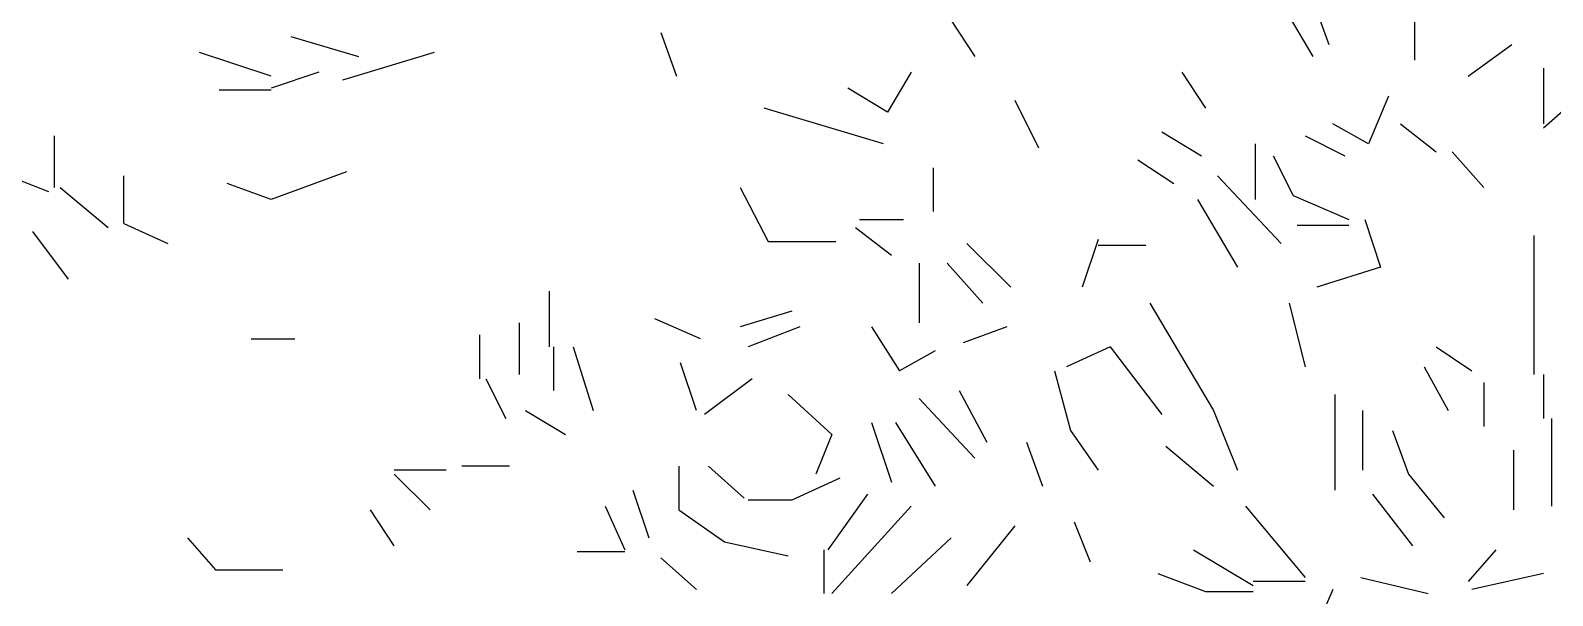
# Model space of a CAD drawing. Header units: metres. Extents: x -3.9 to 3.3, y 0 to 12.9.
# Drawn here: x -2.306 to -0.066, y 1.359 to 2.19 of the extents above; entities that cross this region are included whole.
import ezdxf

# ---------------------------------------------------------------- set-up
doc = ezdxf.new("R2010")
doc.units = ezdxf.units.M
doc.header["$LTSCALE"] = 0.2

msp = doc.modelspace()

# ---------------------------------------------------------------- linework, layer by layer
at = {"linetype": 'Continuous'}
for p, q in [((-0.4184, 2.2339), (-0.395, 2.1695)), ((-0.4184, 2.2339), (-0.395, 2.1695)), ((-0.4184, 2.2339), (-0.395, 2.1695)), ((-0.4184, 2.2339), (-0.395, 2.1695)), ((-0.951, 2.2046), (-0.9159, 2.1519)), ((-0.4535, 2.2105), (-0.4184, 2.1519)), ((-0.2692, 2.2105), (-0.2692, 2.1461)), ((-1.9224, 2.1812), (-1.8229, 2.1519)), ((-1.9224, 2.1812), (-1.8229, 2.1519)), ((-1.9224, 2.1812), (-1.8229, 2.1519)), ((-1.9224, 2.1812), (-1.8229, 2.1519)), ((-1.3782, 2.1871), (-1.3548, 2.1227)), ((-1.3782, 2.1871), (-1.3548, 2.1227)), ((-1.9517, 2.1227), (-2.057, 2.1578)), ((-1.9517, 2.1227), (-2.057, 2.1578)), ((-1.9517, 2.1227), (-2.057, 2.1578)), ((-1.7118, 2.1578), (-1.8463, 2.1168)), ((-1.7118, 2.1578), (-1.8463, 2.1168)), ((-1.7118, 2.1578), (-1.8463, 2.1168)), ((-1.7118, 2.1578), (-1.8463, 2.1168)), ((-1.7118, 2.1578), (-1.8463, 2.1168)), ((-1.7118, 2.1578), (-1.8463, 2.1168)), ((-1.7118, 2.1578), (-1.8463, 2.1168)), ((-1.7118, 2.1578), (-1.8463, 2.1168)), ((-0.1902, 2.1227), (-0.1258, 2.1695)), ((-0.1902, 2.1227), (-0.1258, 2.1695)), ((-0.1902, 2.1227), (-0.1258, 2.1695)), ((-0.1902, 2.1227), (-0.1258, 2.1695)), ((-0.1902, 2.1227), (-0.1258, 2.1695)), ((-1.8815, 2.1285), (-1.9517, 2.1051)), ((-1.8815, 2.1285), (-1.9517, 2.1051)), ((-1.0095, 2.1285), (-1.0446, 2.07)), ((-1.0095, 2.1285), (-1.0446, 2.07)), ((-1.0095, 2.1285), (-1.0446, 2.07)), ((-0.6115, 2.1285), (-0.5764, 2.0759)), ((-0.079, 2.1344), (-0.079, 2.0525)), ((-0.079, 2.1344), (-0.079, 2.0525)), ((-0.079, 2.1344), (-0.079, 2.0525)), ((-0.079, 2.1344), (-0.079, 2.0525)), ((-0.079, 2.1344), (-0.079, 2.0525)), ((-1.9517, 2.1022), (-2.0278, 2.1022)), ((-1.9517, 2.1022), (-2.0278, 2.1022)), ((-1.9517, 2.1022), (-2.0278, 2.1022)), ((-1.0446, 2.07), (-1.1031, 2.1051)), ((-1.0446, 2.07), (-1.1031, 2.1051)), ((-1.0446, 2.07), (-1.1031, 2.1051)), ((-1.0446, 2.07), (-1.1031, 2.1051)), ((-1.0446, 2.07), (-1.1031, 2.1051)), ((-1.0446, 2.07), (-1.1031, 2.1051)), ((-1.0446, 2.07), (-1.1031, 2.1051)), ((-1.0446, 2.07), (-1.1031, 2.1051)), ((-0.8573, 2.0876), (-0.8222, 2.0173)), ((-0.8573, 2.0876), (-0.8222, 2.0173)), ((-0.3072, 2.0934), (-0.3365, 2.0232)), ((-0.079, 2.0466), (-0.0263, 2.0934)), ((-1.0505, 2.0232), (-1.226, 2.0759)), ((-1.0505, 2.0232), (-1.226, 2.0759)), ((-1.0505, 2.0232), (-1.226, 2.0759)), ((-1.0505, 2.0232), (-1.226, 2.0759)), ((-1.0505, 2.0232), (-1.226, 2.0759)), ((-1.0505, 2.0232), (-1.226, 2.0759)), ((-0.6408, 2.0408), (-0.5823, 2.0056)), ((-0.6408, 2.0408), (-0.5823, 2.0056)), ((-0.3365, 2.0232), (-0.3892, 2.0525)), ((-0.2897, 2.0525), (-0.237, 2.0115)), ((-2.2706, 2.0349), (-2.2706, 1.9588)), ((-2.2706, 2.0349), (-2.2706, 1.9588)), ((-2.2706, 2.0349), (-2.2706, 1.9588)), ((-2.2706, 2.0349), (-2.2706, 1.9588)), ((-0.5033, 2.0232), (-0.5033, 1.9413)), ((-0.5033, 2.0232), (-0.5033, 1.9413)), ((-0.5033, 2.0232), (-0.5033, 1.9413)), ((-0.5033, 2.0232), (-0.5033, 1.9413)), ((-0.5033, 2.0232), (-0.5033, 1.9413)), ((-0.5033, 2.0232), (-0.5033, 1.9413)), ((-0.5033, 2.0232), (-0.5033, 1.9413)), ((-0.4301, 2.0349), (-0.3716, 2.0056)), ((-0.4301, 2.0349), (-0.3716, 2.0056)), ((-0.4301, 2.0349), (-0.3716, 2.0056)), ((-0.4301, 2.0349), (-0.3716, 2.0056)), ((-0.6759, 1.9998), (-0.6233, 1.9647)), ((-0.477, 2.0056), (-0.4477, 1.9471)), ((-0.477, 2.0056), (-0.4477, 1.9471)), ((-0.2136, 2.0115), (-0.1668, 1.9588)), ((-0.2136, 2.0115), (-0.1668, 1.9588)), ((-0.2136, 2.0115), (-0.1668, 1.9588)), ((-0.2136, 2.0115), (-0.1668, 1.9588)), ((-2.3379, 1.9764), (-2.2794, 1.953)), ((-2.1682, 1.9062), (-2.1682, 1.9764)), ((-1.8405, 1.9822), (-1.9517, 1.9413)), ((-1.8405, 1.9822), (-1.9517, 1.9413)), ((-1.8405, 1.9822), (-1.9517, 1.9413)), ((-1.8405, 1.9822), (-1.9517, 1.9413)), ((-1.8405, 1.9822), (-1.9517, 1.9413)), ((-0.9773, 1.9881), (-0.9773, 1.9237)), ((-0.9773, 1.9881), (-0.9773, 1.9237)), ((-0.9773, 1.9881), (-0.9773, 1.9237)), ((-0.9773, 1.9881), (-0.9773, 1.9237)), ((-0.9773, 1.9881), (-0.9773, 1.9237)), ((-0.9773, 1.9881), (-0.9773, 1.9237)), ((-0.9773, 1.9881), (-0.9773, 1.9237)), ((-0.9773, 1.9881), (-0.9773, 1.9237)), ((-0.5589, 1.9764), (-0.4653, 1.8769)), ((-0.5589, 1.9764), (-0.4653, 1.8769)), ((-0.5589, 1.9764), (-0.4653, 1.8769)), ((-0.5589, 1.9764), (-0.4653, 1.8769)), ((-0.5589, 1.9764), (-0.4653, 1.8769)), ((-0.5589, 1.9764), (-0.4653, 1.8769)), ((-0.5589, 1.9764), (-0.4653, 1.8769)), ((-0.5589, 1.9764), (-0.4653, 1.8769)), ((-0.5589, 1.9764), (-0.4653, 1.8769)), ((-2.2619, 1.9588), (-2.1916, 1.9003)), ((-1.9517, 1.9413), (-2.0161, 1.9647)), ((-1.9517, 1.9413), (-2.0161, 1.9647)), ((-1.9517, 1.9413), (-2.0161, 1.9647)), ((-1.9517, 1.9413), (-2.0161, 1.9647)), ((-1.9517, 1.9413), (-2.0161, 1.9647)), ((-1.2611, 1.9588), (-1.2202, 1.8798)), ((-1.2611, 1.9588), (-1.2202, 1.8798)), ((-0.5881, 1.9413), (-0.5296, 1.8418)), ((-0.5881, 1.9413), (-0.5296, 1.8418)), ((-0.5881, 1.9413), (-0.5296, 1.8418)), ((-0.5881, 1.9413), (-0.5296, 1.8418)), ((-0.4477, 1.9471), (-0.3658, 1.912)), ((-0.4477, 1.9471), (-0.3658, 1.912)), ((-0.4477, 1.9471), (-0.3658, 1.912)), ((-2.1682, 1.9062), (-2.1038, 1.8769)), ((-1.0856, 1.912), (-1.0212, 1.912)), ((-0.3423, 1.912), (-0.3189, 1.8418)), ((-0.3423, 1.912), (-0.3189, 1.8418)), ((-0.3423, 1.912), (-0.3189, 1.8418)), ((-2.3028, 1.8944), (-2.2502, 1.8242)), ((-2.3028, 1.8944), (-2.2502, 1.8242)), ((-1.0914, 1.9003), (-1.0388, 1.8593)), ((-0.7344, 1.8827), (-0.7579, 1.8125)), ((-0.3658, 1.9032), (-0.4418, 1.9032)), ((-0.0936, 1.8886), (-0.0936, 1.6838)), ((-0.0936, 1.8886), (-0.0936, 1.6838)), ((-0.0936, 1.8886), (-0.0936, 1.6838)), ((-0.0936, 1.8886), (-0.0936, 1.6838)), ((-0.0936, 1.8886), (-0.0936, 1.6838)), ((-0.0936, 1.8886), (-0.0936, 1.6838)), ((-0.0936, 1.8886), (-0.0936, 1.6838)), ((-0.0936, 1.8886), (-0.0936, 1.6838)), ((-0.0936, 1.8886), (-0.0936, 1.6838)), ((-0.0936, 1.8886), (-0.0936, 1.6838)), ((-0.0936, 1.8886), (-0.0936, 1.6838)), ((-0.0936, 1.8886), (-0.0936, 1.6838)), ((-0.0936, 1.8886), (-0.0936, 1.6838)), ((-1.2202, 1.8798), (-1.1207, 1.8798)), ((-1.2202, 1.8798), (-1.1207, 1.8798)), ((-0.9276, 1.8769), (-0.8632, 1.8125)), ((-0.7344, 1.874), (-0.6642, 1.874)), ((-0.7344, 1.874), (-0.6642, 1.874)), ((-0.7344, 1.874), (-0.6642, 1.874)), ((-0.7344, 1.874), (-0.6642, 1.874)), ((-0.7344, 1.874), (-0.6642, 1.874)), ((-0.7344, 1.874), (-0.6642, 1.874)), ((-0.7344, 1.874), (-0.6642, 1.874)), ((-0.7344, 1.874), (-0.6642, 1.874)), ((-0.7344, 1.874), (-0.6642, 1.874)), ((-0.9978, 1.8476), (-0.9978, 1.7598)), ((-0.9978, 1.8476), (-0.9978, 1.7598)), ((-0.9568, 1.8476), (-0.9042, 1.7891)), ((-0.3189, 1.8418), (-0.4126, 1.8125)), ((-1.542, 1.7247), (-1.542, 1.8067)), ((-1.1851, 1.7774), (-1.2611, 1.754)), ((-1.1851, 1.7774), (-1.2611, 1.754)), ((-0.6584, 1.7891), (-0.5647, 1.6311)), ((-0.6584, 1.7891), (-0.5647, 1.6311)), ((-0.4535, 1.7891), (-0.4301, 1.6955)), ((-1.5859, 1.6838), (-1.5859, 1.7598)), ((-1.3197, 1.7364), (-1.387, 1.7657)), ((-1.1734, 1.754), (-1.2494, 1.7247)), ((-1.1734, 1.754), (-1.2494, 1.7247)), ((-1.068, 1.754), (-1.027, 1.6896)), ((-0.869, 1.754), (-0.9334, 1.7306)), ((-0.869, 1.754), (-0.9334, 1.7306)), ((-1.981, 1.7364), (-1.9166, 1.7364)), ((-1.6445, 1.6779), (-1.6445, 1.7423)), ((-1.5362, 1.7247), (-1.5362, 1.6604)), ((-1.5362, 1.7247), (-1.5362, 1.6604)), ((-1.5362, 1.7247), (-1.5362, 1.6604)), ((-1.5362, 1.7247), (-1.5362, 1.6604)), ((-1.5069, 1.7247), (-1.4777, 1.6311)), ((-1.5069, 1.7247), (-1.4777, 1.6311)), ((-0.9744, 1.7189), (-1.027, 1.6896)), ((-0.9744, 1.7189), (-1.027, 1.6896)), ((-0.9744, 1.7189), (-1.027, 1.6896)), ((-0.9744, 1.7189), (-1.027, 1.6896)), ((-0.9744, 1.7189), (-1.027, 1.6896)), ((-0.9744, 1.7189), (-1.027, 1.6896)), ((-0.7169, 1.7247), (-0.7813, 1.6955)), ((-0.7169, 1.7247), (-0.7813, 1.6955)), ((-0.7169, 1.7247), (-0.6408, 1.6252)), ((-0.7169, 1.7247), (-0.6408, 1.6252)), ((-0.237, 1.7247), (-0.1844, 1.6896)), ((-1.3255, 1.6311), (-1.3489, 1.7013)), ((-0.7988, 1.6896), (-0.7754, 1.6018)), ((-0.7988, 1.6896), (-0.7754, 1.6018)), ((-0.7988, 1.6896), (-0.7754, 1.6018)), ((-0.7988, 1.6896), (-0.7754, 1.6018)), ((-0.2546, 1.6955), (-0.2195, 1.6311)), ((-0.2546, 1.6955), (-0.2195, 1.6311)), ((-0.2546, 1.6955), (-0.2195, 1.6311)), ((-0.2546, 1.6955), (-0.2195, 1.6311)), ((-0.079, 1.6838), (-0.079, 1.6194)), ((-1.6357, 1.6779), (-1.6064, 1.6194)), ((-1.6357, 1.6779), (-1.6064, 1.6194)), ((-1.6357, 1.6779), (-1.6064, 1.6194)), ((-1.6357, 1.6779), (-1.6064, 1.6194)), ((-1.6357, 1.6779), (-1.6064, 1.6194)), ((-1.6357, 1.6779), (-1.6064, 1.6194)), ((-1.6357, 1.6779), (-1.6064, 1.6194)), ((-1.6357, 1.6779), (-1.6064, 1.6194)), ((-1.6357, 1.6779), (-1.6064, 1.6194)), ((-1.6357, 1.6779), (-1.6064, 1.6194)), ((-1.2436, 1.6779), (-1.3138, 1.6252)), ((-0.9393, 1.6604), (-0.8983, 1.5843)), ((-0.9393, 1.6604), (-0.8983, 1.5843)), ((-0.9393, 1.6604), (-0.8983, 1.5843)), ((-0.9393, 1.6604), (-0.8983, 1.5843)), ((-0.1668, 1.6721), (-0.1668, 1.6077)), ((-0.1668, 1.6721), (-0.1668, 1.6077)), ((-0.1668, 1.6721), (-0.1668, 1.6077)), ((-0.1668, 1.6721), (-0.1668, 1.6077)), ((-0.1668, 1.6721), (-0.1668, 1.6077)), ((-0.1668, 1.6721), (-0.1668, 1.6077)), ((-0.1668, 1.6721), (-0.1668, 1.6077)), ((-0.1668, 1.6721), (-0.1668, 1.6077)), ((-1.1909, 1.6545), (-1.1265, 1.596)), ((-1.1909, 1.6545), (-1.1265, 1.596)), ((-0.9978, 1.6487), (-0.9159, 1.5609)), ((-0.9978, 1.6487), (-0.9159, 1.5609)), ((-0.9978, 1.6487), (-0.9159, 1.5609)), ((-0.9978, 1.6487), (-0.9159, 1.5609)), ((-0.3862, 1.6545), (-0.3862, 1.5141)), ((-0.3862, 1.6545), (-0.3862, 1.5141)), ((-0.3862, 1.6545), (-0.3862, 1.5141)), ((-0.3862, 1.6545), (-0.3862, 1.5141)), ((-1.5771, 1.6311), (-1.5186, 1.596)), ((-1.068, 1.6135), (-1.0388, 1.5258)), ((-1.0329, 1.6135), (-0.9744, 1.5199)), ((-1.0329, 1.6135), (-0.9744, 1.5199)), ((-1.0329, 1.6135), (-0.9744, 1.5199)), ((-1.0329, 1.6135), (-0.9744, 1.5199)), ((-1.0329, 1.6135), (-0.9744, 1.5199)), ((-0.5647, 1.6311), (-0.5296, 1.5433)), ((-0.5647, 1.6311), (-0.5296, 1.5433)), ((-0.5647, 1.6311), (-0.5296, 1.5433)), ((-0.5647, 1.6311), (-0.5296, 1.5433)), ((-0.5647, 1.6311), (-0.5296, 1.5433)), ((-0.5647, 1.6311), (-0.5296, 1.5433)), ((-0.5647, 1.6311), (-0.5296, 1.5433)), ((-0.5647, 1.6311), (-0.5296, 1.5433)), ((-0.5647, 1.6311), (-0.5296, 1.5433)), ((-0.3453, 1.6311), (-0.3453, 1.5433)), ((-0.0673, 1.6194), (-0.0673, 1.4906)), ((-0.0673, 1.6194), (-0.0673, 1.4906)), ((-1.1265, 1.596), (-1.15, 1.5375)), ((-0.7754, 1.6018), (-0.7344, 1.5433)), ((-0.7754, 1.6018), (-0.7344, 1.5433)), ((-0.3014, 1.6018), (-0.278, 1.5375)), ((-0.3014, 1.6018), (-0.278, 1.5375)), ((-0.3014, 1.6018), (-0.278, 1.5375)), ((-0.8398, 1.5843), (-0.8164, 1.5199)), ((-0.635, 1.5784), (-0.5647, 1.5199)), ((-0.1229, 1.4848), (-0.1229, 1.5726)), ((-1.6006, 1.5492), (-1.6708, 1.5492)), ((-1.6006, 1.5492), (-1.6708, 1.5492)), ((-1.3518, 1.5492), (-1.3518, 1.4848)), ((-1.3518, 1.5492), (-1.3518, 1.4848)), ((-1.3518, 1.5492), (-1.3518, 1.4848)), ((-1.3079, 1.5492), (-1.2553, 1.5024)), ((-1.3079, 1.5492), (-1.2553, 1.5024)), ((-1.6942, 1.5433), (-1.7703, 1.5433)), ((-1.7703, 1.5375), (-1.7176, 1.4848)), ((-1.7703, 1.5375), (-1.7176, 1.4848)), ((-1.7703, 1.5375), (-1.7176, 1.4848)), ((-1.7703, 1.5375), (-1.7176, 1.4848)), ((-1.7703, 1.5375), (-1.7176, 1.4848)), ((-1.1148, 1.5316), (-1.1851, 1.4994)), ((-1.1148, 1.5316), (-1.1851, 1.4994)), ((-1.1148, 1.5316), (-1.1851, 1.4994)), ((-1.1148, 1.5316), (-1.1851, 1.4994)), ((-0.278, 1.5375), (-0.2253, 1.4731)), ((-0.278, 1.5375), (-0.2253, 1.4731)), ((-1.4192, 1.5141), (-1.3957, 1.4438)), ((-1.4192, 1.5141), (-1.3957, 1.4438)), ((-1.4192, 1.5141), (-1.3957, 1.4438)), ((-1.4192, 1.5141), (-1.3957, 1.4438)), ((-1.0739, 1.5082), (-1.1324, 1.4263)), ((-1.0739, 1.5082), (-1.1324, 1.4263)), ((-0.3306, 1.5082), (-0.2721, 1.4321)), ((-0.3306, 1.5082), (-0.2721, 1.4321)), ((-1.7703, 1.4321), (-1.8054, 1.4848)), ((-1.7703, 1.4321), (-1.8054, 1.4848)), ((-1.4601, 1.4906), (-1.4309, 1.4263)), ((-1.3518, 1.4848), (-1.2845, 1.438)), ((-1.3518, 1.4848), (-1.2845, 1.438)), ((-1.3518, 1.4848), (-1.2845, 1.438)), ((-1.1851, 1.4994), (-1.2494, 1.4994)), ((-1.1851, 1.4994), (-1.2494, 1.4994)), ((-1.1851, 1.4994), (-1.2494, 1.4994)), ((-1.1851, 1.4994), (-1.2494, 1.4994)), ((-1.0095, 1.4906), (-1.1265, 1.3619)), ((-0.5179, 1.4906), (-0.4301, 1.3853)), ((-0.8573, 1.4614), (-0.9276, 1.3736)), ((-0.8573, 1.4614), (-0.9276, 1.3736)), ((-0.8573, 1.4614), (-0.9276, 1.3736)), ((-0.8573, 1.4614), (-0.9276, 1.3736)), ((-0.7696, 1.4672), (-0.7462, 1.4087)), ((-0.7696, 1.4672), (-0.7462, 1.4087)), ((-0.7696, 1.4672), (-0.7462, 1.4087)), ((-2.0746, 1.4438), (-2.0336, 1.397)), ((-2.0746, 1.4438), (-2.0336, 1.397)), ((-1.2845, 1.438), (-1.1909, 1.4175)), ((-1.2845, 1.438), (-1.1909, 1.4175)), ((-1.2845, 1.438), (-1.1909, 1.4175)), ((-0.951, 1.4438), (-1.0388, 1.3619)), ((-1.4309, 1.4233), (-1.5011, 1.4233)), ((-1.3782, 1.4146), (-1.3255, 1.3678)), ((-1.3782, 1.4146), (-1.3255, 1.3678)), ((-1.1382, 1.4263), (-1.1382, 1.3619)), ((-0.594, 1.4263), (-0.5062, 1.3736)), ((-0.1492, 1.4263), (-0.1902, 1.3795)), ((-0.1492, 1.4263), (-0.1902, 1.3795)), ((-0.1492, 1.4263), (-0.1902, 1.3795)), ((-0.1492, 1.4263), (-0.1902, 1.3795)), ((-0.1492, 1.4263), (-0.1902, 1.3795)), ((-0.1492, 1.4263), (-0.1902, 1.3795)), ((-0.1492, 1.4263), (-0.1902, 1.3795)), ((-0.1492, 1.4263), (-0.1902, 1.3795)), ((-0.1492, 1.4263), (-0.1902, 1.3795)), ((-0.1492, 1.4263), (-0.1902, 1.3795)), ((-0.1492, 1.4263), (-0.1902, 1.3795)), ((-2.0336, 1.397), (-1.9341, 1.397)), ((-2.0336, 1.397), (-1.9341, 1.397)), ((-0.6467, 1.3912), (-0.5764, 1.3648)), ((-0.6467, 1.3912), (-0.5764, 1.3648)), ((-0.6467, 1.3912), (-0.5764, 1.3648)), ((-0.6467, 1.3912), (-0.5764, 1.3648)), ((-0.079, 1.3912), (-0.1844, 1.3678)), ((-0.4301, 1.3795), (-0.5062, 1.3795)), ((-0.4301, 1.3795), (-0.5062, 1.3795)), ((-0.3892, 1.3678), (-0.4477, 1.2332)), ((-0.3482, 1.3853), (-0.2487, 1.3619)), ((-0.5764, 1.3648), (-0.5062, 1.3648)), ((-0.5764, 1.3648), (-0.5062, 1.3648)), ((-0.5764, 1.3648), (-0.5062, 1.3648)), ((-0.5764, 1.3648), (-0.5062, 1.3648))]:
    msp.add_line(p, q, dxfattribs=at)

doc.saveas('drawing.dxf')
